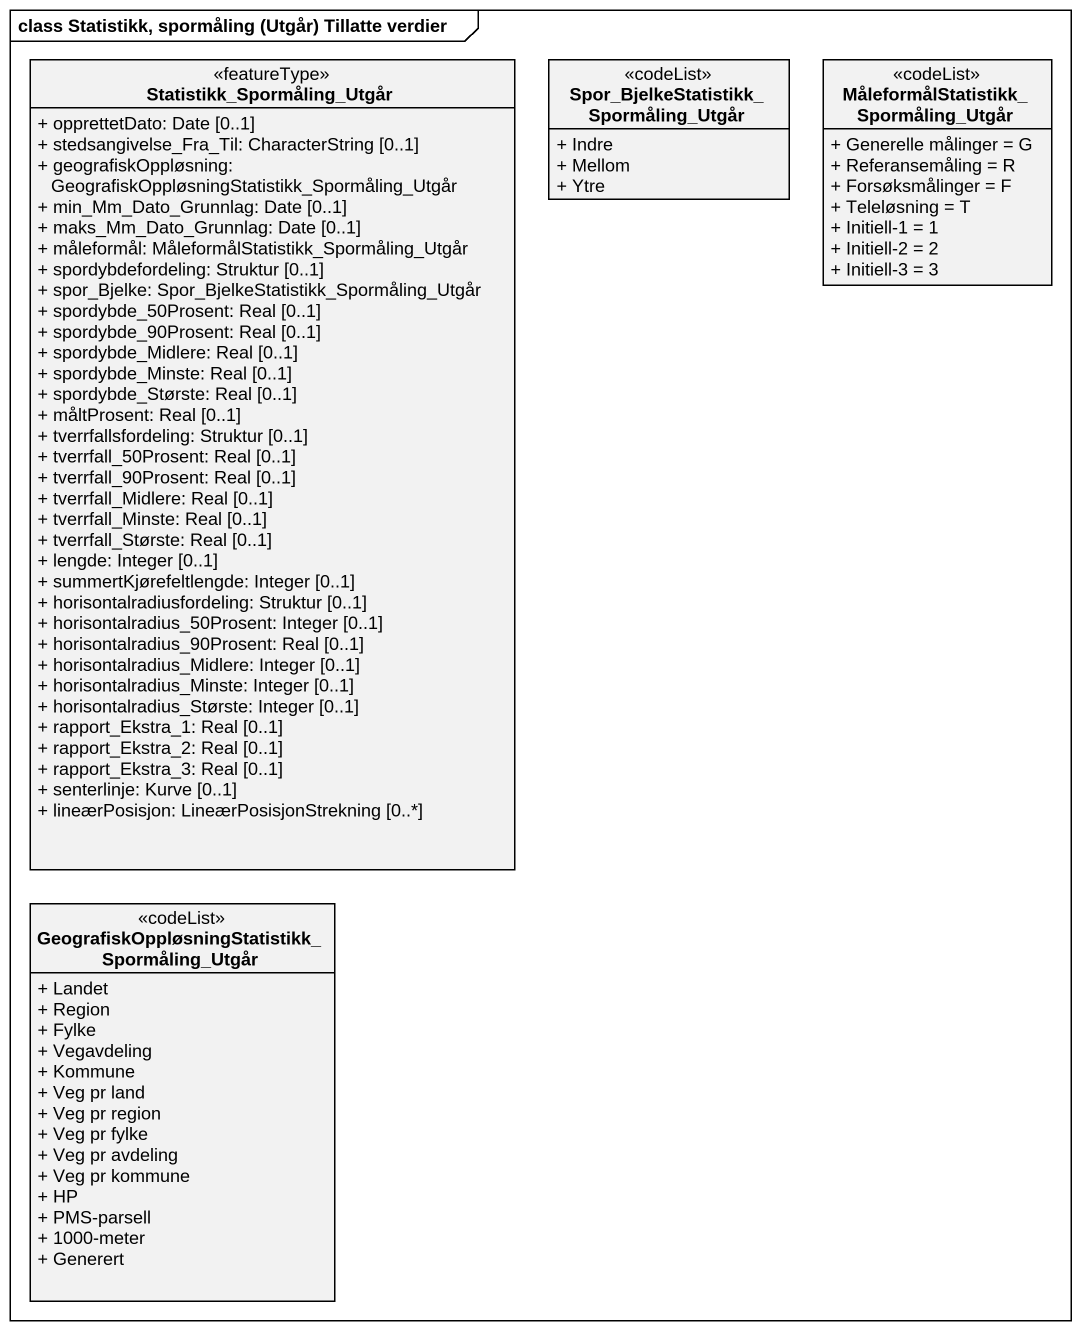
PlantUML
@startuml
mainframe class Statistikk, spormåling (Utgår) Tillatte verdier
hide circle
hide empty members
skinparam classAttributeIconSize 0
class Statistikk_Spormåling_Utgår <<featureType>> {
  + opprettetDato: Date [0..1]
  + stedsangivelse_Fra_Til: CharacterString [0..1]
  + geografiskOppløsning: GeografiskOppløsningStatistikk_Spormåling_Utgår
  + min_Mm_Dato_Grunnlag: Date [0..1]
  + maks_Mm_Dato_Grunnlag: Date [0..1]
  + måleformål: MåleformålStatistikk_Spormåling_Utgår
  + spordybdefordeling: Struktur [0..1]
  + spor_Bjelke: Spor_BjelkeStatistikk_Spormåling_Utgår
  + spordybde_50Prosent: Real [0..1]
  + spordybde_90Prosent: Real [0..1]
  + spordybde_Midlere: Real [0..1]
  + spordybde_Minste: Real [0..1]
  + spordybde_Største: Real [0..1]
  + måltProsent: Real [0..1]
  + tverrfallsfordeling: Struktur [0..1]
  + tverrfall_50Prosent: Real [0..1]
  + tverrfall_90Prosent: Real [0..1]
  + tverrfall_Midlere: Real [0..1]
  + tverrfall_Minste: Real [0..1]
  + tverrfall_Største: Real [0..1]
  + lengde: Integer [0..1]
  + summertKjørefeltlengde: Integer [0..1]
  + horisontalradiusfordeling: Struktur [0..1]
  + horisontalradius_50Prosent: Integer [0..1]
  + horisontalradius_90Prosent: Real [0..1]
  + horisontalradius_Midlere: Integer [0..1]
  + horisontalradius_Minste: Integer [0..1]
  + horisontalradius_Største: Integer [0..1]
  + rapport_Ekstra_1: Real [0..1]
  + rapport_Ekstra_2: Real [0..1]
  + rapport_Ekstra_3: Real [0..1]
  + senterlinje: Kurve [0..1]
  + lineærPosisjon: LineærPosisjonStrekning [0..*]
}
class "Spor_BjelkeStatistikk_Spormåling_Utgår" as Spor_BjelkeStatistikk <<codeList>> {
  + Indre
  + Mellom
  + Ytre
}
class "MåleformålStatistikk_Spormåling_Utgår" as MåleformålStatistikk <<codeList>> {
  + Generelle målinger = G
  + Referansemåling = R
  + Forsøksmålinger = F
  + Teleløsning = T
  + Initiell-1 = 1
  + Initiell-2 = 2
  + Initiell-3 = 3
}
class "GeografiskOppløsningStatistikk_Spormåling_Utgår" as GeografiskOppløsningStatisti <<codeList>> {
  + Landet
  + Region
  + Fylke
  + Vegavdeling
  + Kommune
  + Veg pr land
  + Veg pr region
  + Veg pr fylke
  + Veg pr avdeling
  + Veg pr kommune
  + HP
  + PMS-parsell
  + 1000-meter
  + Generert
}
@enduml
